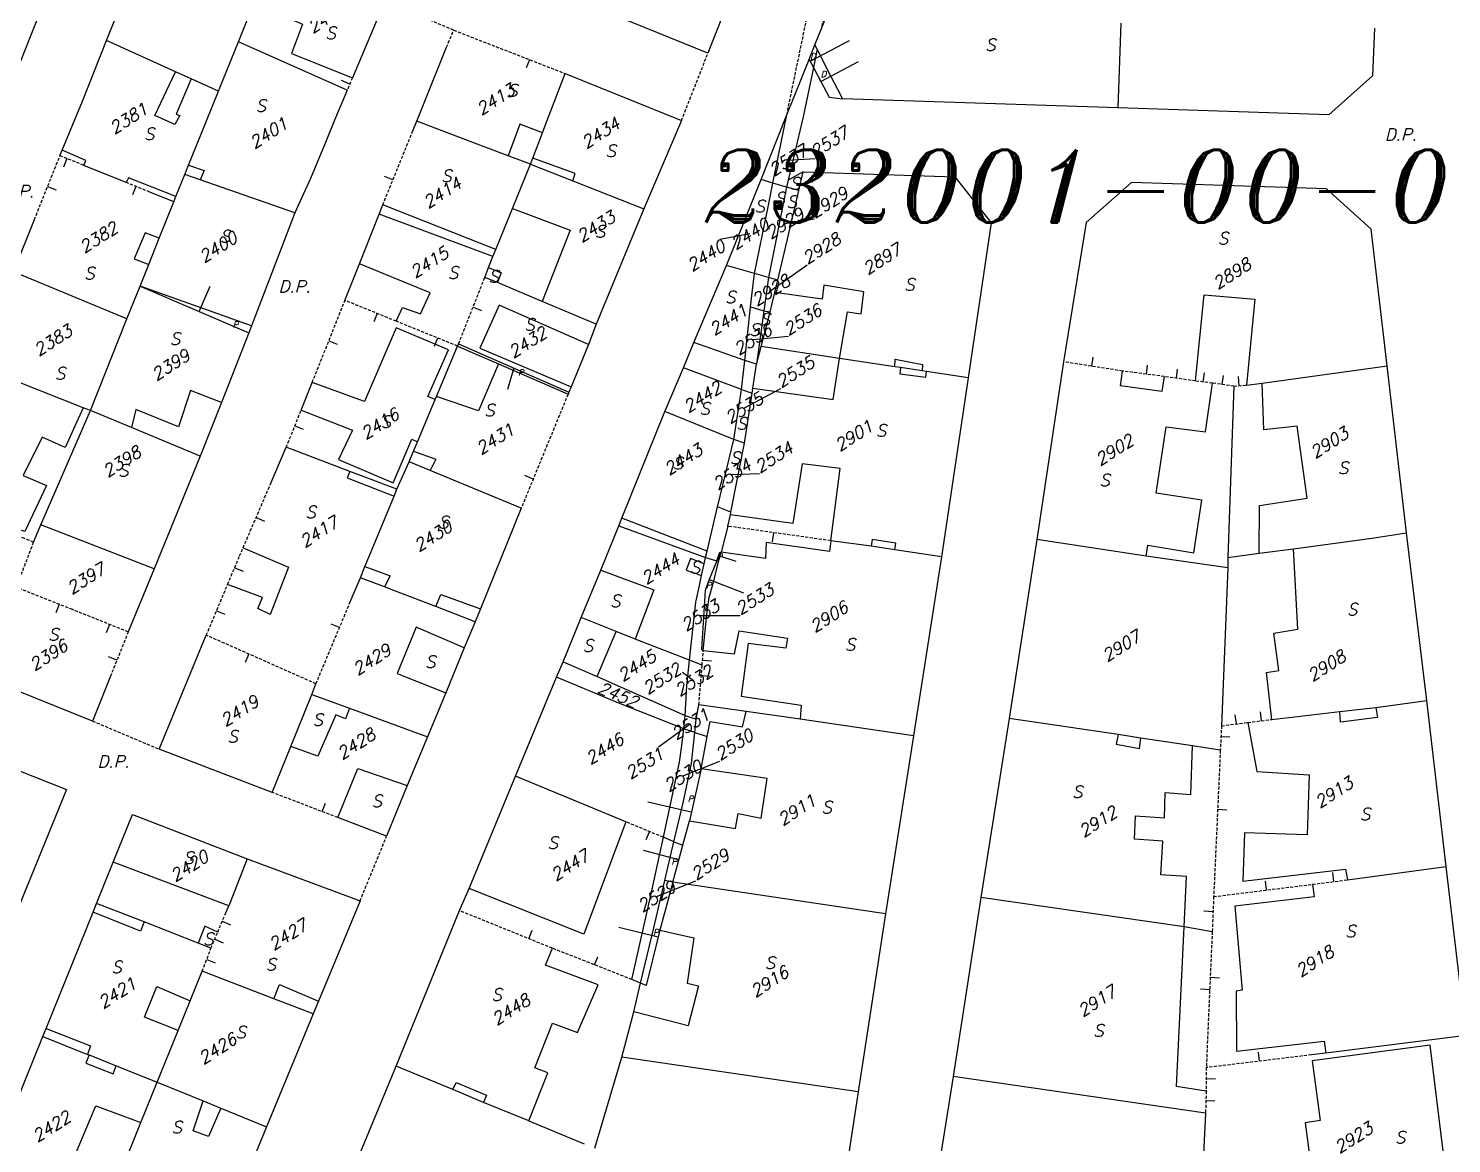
# Model space of a CAD drawing. Extents: x -334462 to -332769, y -29481 to -26664.
# Drawn here: x -333286.2 to -333168.6, y -28254.1 to -28162 of the extents above; entities that cross this region are included whole.
import ezdxf
from ezdxf.enums import TextEntityAlignment as Align

# ---------------------------------------------------------------- set-up
doc = ezdxf.new("R2010")
doc.units = 0
doc.header["$MEASUREMENT"] = 0
doc.linetypes.add('HIDDEN', pattern=[0.375, 0.25, -0.125])
for name, color, linetype in [('17', 7, 'CONTINUOUS'), ('18', 7, 'CONTINUOUS'), ('20', 7, 'CONTINUOUS'), ('DP$DIVIDING$LINE', 7, 'CONTINUOUS'), ('ENC$$ST$$A$$TEXT', 7, 'CONTINUOUS'), ('ENCRO$$AREA$TEXT', 7, 'CONTINUOUS'), ('ENCROACHED$WALL', 7, 'CONTINUOUS'), ('MAP$SHEET$BOUND$', 7, 'CONTINUOUS'), ('OUTER$FRAME', 7, 'CONTINUOUS'), ('PARCEL$BOUNDARY', 7, 'CONTINUOUS'), ('PARCEL$NUMBER', 7, 'CONTINUOUS'), ('STRUC$$FOOTPRINT', 7, 'CONTINUOUS')]:
    doc.layers.add(name, color=color, linetype=linetype)
doc.styles.add('ITALICT', font='ITALICT', dxfattribs={"height": 0.2})

msp = doc.modelspace()

# ---------------------------------------------------------------- linework, layer by layer
at = {"layer": '17', "color": 1, "linetype": 'Continuous'}
for p, q in [((-333249.45, -28185), (-333248.75, -28185.28)), ((-333283.64, -28209.56), (-333283.92, -28210.26)), ((-333260.49, -28211.48), (-333261.18, -28211.19)), ((-333267.99, -28213.66), (-333268.29, -28214.35)), ((-333230.48, -28214.17), (-333229.74, -28214.23)), ((-333230.58, -28215.43), (-333229.88, -28215.48)), ((-333234.87, -28228.33), (-333235.16, -28229.03)), ((-333270.8, -28237.23), (-333270.11, -28237.52))]:
    msp.add_line(p, q, dxfattribs=at)
at = {"layer": '17', "color": 5, "linetype": 'Continuous'}
for p, q in [((-333244.47, -28199.2), (-333245.16, -28198.91)), ((-333188.57, -28241.4), (-333189.32, -28241.36))]:
    msp.add_line(p, q, dxfattribs=at)
at = {"layer": '18', "color": 1, "linetype": 'Continuous'}
for p, q in [((-333244.78, -28164.55), (-333245.05, -28165.23)), ((-333259.64, -28166.57), (-333260.33, -28166.28)), ((-333283.02, -28172.72), (-333283.3, -28173.42)), ((-333256.07, -28174.49), (-333256.77, -28174.21)), ((-333284.61, -28175.03), (-333283.91, -28175.31)), ((-333277.31, -28175.03), (-333277.59, -28175.72)), ((-333257.38, -28185.52), (-333257.66, -28186.21)), ((-333261.37, -28187.78), (-333260.67, -28188.06)), ((-333252.38, -28187.55), (-333252.66, -28188.24)), ((-333198.3, -28189.88), (-333198.19, -28189.14)), ((-333193.8, -28190.54), (-333193.7, -28189.79)), ((-333191.32, -28190.87), (-333191.22, -28190.13)), ((-333189.1, -28191.18), (-333189, -28190.44)), ((-333187.54, -28191.39), (-333187.44, -28190.65)), ((-333186.12, -28191.49), (-333186.18, -28190.74)), ((-333264.18, -28194.81), (-333263.48, -28195.09)), ((-333267.38, -28202.39), (-333266.69, -28202.69)), ((-333224.62, -28203.63), (-333224.73, -28204.38)), ((-333269.15, -28206.53), (-333268.45, -28206.81)), ((-333270.64, -28210.09), (-333269.95, -28210.38)), ((-333186.36, -28219.43), (-333186.45, -28218.69)), ((-333184.29, -28219.18), (-333184.38, -28218.43)), ((-333187.64, -28220.47), (-333186.89, -28220.51)), ((-333261.91, -28226.69), (-333261.65, -28225.99)), ((-333187.91, -28226.49), (-333187.16, -28226.53)), ((-333178.3, -28232.47), (-333178.39, -28231.73)), ((-333183.86, -28233.16), (-333183.95, -28232.42)), ((-333188.29, -28234.96), (-333189.04, -28234.92)), ((-333270.18, -28235.75), (-333269.49, -28236.04)), ((-333244.84, -28237.19), (-333244.56, -28236.49)), ((-333271.46, -28238.91), (-333270.76, -28239.17)), ((-333239.4, -28239.36), (-333239.13, -28238.69)), ((-333188.52, -28240.38), (-333187.77, -28240.41)), ((-333184.44, -28247.31), (-333184.53, -28246.56)), ((-333188.85, -28248.75), (-333188.1, -28248.76)), ((-333188.88, -28250.56), (-333188.13, -28250.58))]:
    msp.add_line(p, q, dxfattribs=at)
at = {"layer": '18', "color": 2, "linetype": 'Continuous'}
for p, q in [((-333279.5, -28211.21), (-333279.78, -28211.91)), ((-333278.88, -28214.18), (-333279.58, -28213.9))]:
    msp.add_line(p, q, dxfattribs=at)
at = {"layer": 'DP$DIVIDING$LINE', "color": 30, "linetype": 'HIDDEN'}
for p, q in [((-333251.05, -28162.11), (-333256.73, -28159.72)), ((-333232.22, -28169.58), (-333230.04, -28164.01)), ((-333280.9, -28219.2), (-333275.4, -28221.52)), ((-333258.79, -28234.07), (-333256.59, -28228.72))]:
    msp.add_line(p, q, dxfattribs=at)
at = {"layer": 'DP$DIVIDING$LINE', "color": 2, "linetype": 'HIDDEN'}
msp.add_lwpolyline([(-333223.52, -28169.12), (-333219.14, -28147.96), (-333218.9, -28146.81), (-333218.72, -28146.17), (-333218.49, -28145.47), (-333218.05, -28144.53), (-333213.92, -28135.87), (-333213.64, -28135.21), (-333213.41, -28134.38), (-333207.15, -28109.45), (-333206.54, -28106.82), (-333204.62, -28106.82), (-333207.28, -28116.17), (-333212.76, -28135.92), (-333216.66, -28144.46), (-333217.21, -28145.92), (-333217.58, -28147.2), (-333217.93, -28148.65), (-333220.66, -28161.98)], dxfattribs=at)
at = {"layer": 'ENC$$ST$$A$$TEXT', "color": 1, "linetype": 'Continuous'}
for p, q in [((-333221.59, -28164.68), (-333218.34, -28162.95)), ((-333220.71, -28166.35), (-333217.6, -28164.7)), ((-333272.07, -28185.37), (-333271.17, -28183.27)), ((-333246.09, -28190.02), (-333246.6, -28191.81)), ((-333229.16, -28205.52), (-333227.74, -28205.98)), ((-333229.92, -28207.51), (-333227.1, -28208.62))]:
    msp.add_line(p, q, dxfattribs=at)
at = {"layer": 'ENCRO$$AREA$TEXT', "color": 5, "linetype": 'Continuous'}
for p, q in [((-333231.41, -28226.73), (-333235.01, -28225.91)), ((-333232.45, -28230.68), (-333235.35, -28229.9)), ((-333234.15, -28237.06), (-333237.4, -28236.25))]:
    msp.add_line(p, q, dxfattribs=at)
at = {"layer": 'ENCROACHED$WALL', "color": 5, "linetype": 'Continuous'}
for p, q in [((-333231.13, -28220.14), (-333230.09, -28220.47)), ((-333230.6, -28223.16), (-333231.57, -28227.44)), ((-333232.85, -28229.18), (-333232.12, -28229.46))]:
    msp.add_line(p, q, dxfattribs=at)
msp.add_lwpolyline([(-333234.01, -28236.47), (-333235.15, -28241.05), (-333235.62, -28240.85)], dxfattribs=at)
at = {"layer": 'OUTER$FRAME', "color": 2, "linetype": 'Continuous'}
for p, q in [((-333223.42, -28172.86), (-333221.18, -28172.71)), ((-333223.69, -28178.08), (-333221.22, -28177.7)), ((-333226.58, -28178.95), (-333229.02, -28179.4)), ((-333224.84, -28183.61), (-333221.83, -28181.5)), ((-333226.33, -28187.67), (-333223.39, -28187.39)), ((-333227.06, -28193.34), (-333224.01, -28191.71)), ((-333228.07, -28198.82), (-333225.77, -28198.75)), ((-333230.68, -28210.48), (-333227.36, -28210.48)), ((-333231.22, -28215.87), (-333232.15, -28215.19)), ((-333231.5, -28219.46), (-333234.11, -28221.36)), ((-333232.11, -28223.74), (-333229.05, -28222.51)), ((-333234.29, -28233.69), (-333231.04, -28232.4))]:
    msp.add_line(p, q, dxfattribs=at)
at = {"layer": 'PARCEL$BOUNDARY', "color": 7, "linetype": 'Continuous'}
for p, q in [((-333279.73, -28162.97), (-333275.44, -28152.22)), ((-333220.66, -28161.98), (-333217.79, -28154.77)), ((-333268.82, -28163.08), (-333266.01, -28156)), ((-333284.69, -28159.22), (-333287.86, -28167.24)), ((-333256.73, -28159.72), (-333259.42, -28166.05)), ((-333230.04, -28164.01), (-333239.48, -28160.17)), ((-333228.51, -28160.11), (-333230.04, -28164.01)), ((-333221.19, -28163.31), (-333220.66, -28161.98)), ((-333195.91, -28161.52), (-333196.16, -28168.52)), ((-333274.05, -28165.54), (-333279.73, -28162.97)), ((-333221.67, -28164.52), (-333221.19, -28163.31)), ((-333221, -28163.68), (-333221.32, -28165.19)), ((-333221, -28163.68), (-333221.19, -28163.31)), ((-333223.52, -28169.12), (-333221.67, -28164.52)), ((-333272.74, -28166.13), (-333274.05, -28165.54)), ((-333270.48, -28167.15), (-333272.74, -28166.13)), ((-333241.84, -28165.69), (-333232.22, -28169.58)), ((-333196.16, -28168.52), (-333218.91, -28167.78)), ((-333254.44, -28170.47), (-333254.1, -28169.64)), ((-333232.22, -28169.58), (-333235.34, -28176.88)), ((-333225.63, -28174.46), (-333223.52, -28169.12)), ((-333224.66, -28174.74), (-333223.52, -28169.12)), ((-333244.51, -28172.68), (-333243.72, -28170.59)), ((-333283.59, -28172.49), (-333283.4, -28172.03)), ((-333244.71, -28173.19), (-333246.54, -28172.5)), ((-333246.2, -28176.85), (-333244.71, -28173.19)), ((-333244.71, -28173.19), (-333244.51, -28172.68)), ((-333244.71, -28173.19), (-333241.2, -28174.57)), ((-333278.12, -28174.7), (-333281.62, -28173.28)), ((-333274.01, -28175.86), (-333273.26, -28174.04)), ((-333273.26, -28174.04), (-333272.95, -28173.26)), ((-333272.01, -28174.47), (-333273.26, -28174.04)), ((-333222.17, -28173.83), (-333223.41, -28174.51)), ((-333222.53, -28175.37), (-333222.17, -28173.83)), ((-333274.18, -28176.29), (-333276.16, -28175.49)), ((-333264.17, -28177.2), (-333272.01, -28174.47)), ((-333241.2, -28174.57), (-333235.34, -28176.88)), ((-333228.51, -28181.55), (-333225.63, -28174.46)), ((-333223.53, -28175.08), (-333225.04, -28182.54)), ((-333223.41, -28174.51), (-333223.53, -28175.08)), ((-333275.38, -28179.29), (-333274.18, -28176.29)), ((-333274.18, -28176.29), (-333274.01, -28175.86)), ((-333257.22, -28177.32), (-333256.91, -28176.55)), ((-333287.43, -28182.09), (-333285.7, -28177.76)), ((-333264.17, -28177.2), (-333267.77, -28186.55)), ((-333258.84, -28181.41), (-333257.22, -28177.32)), ((-333247.8, -28180.81), (-333257.22, -28177.32)), ((-333247.57, -28180.23), (-333246.2, -28176.85)), ((-333235.34, -28176.88), (-333239.27, -28186.41)), ((-333276.25, -28181.47), (-333275.38, -28179.29)), ((-333247.8, -28180.81), (-333247.57, -28180.23)), ((-333260.03, -28184.44), (-333258.84, -28181.41)), ((-333248.16, -28181.72), (-333247.8, -28180.81)), ((-333278.07, -28185.96), (-333287.43, -28182.09)), ((-333276.97, -28183.26), (-333276.25, -28181.47)), ((-333248.48, -28182.55), (-333248.16, -28181.72)), ((-333247.44, -28182.97), (-333248.48, -28182.55)), ((-333231.2, -28187.93), (-333228.51, -28181.55)), ((-333226.2, -28182.21), (-333228.51, -28181.55)), ((-333226.51, -28184.97), (-333226.2, -28182.21)), ((-333225.04, -28182.54), (-333226.2, -28182.21)), ((-333225.04, -28182.54), (-333225.42, -28185.3)), ((-333224.27, -28182.76), (-333225.04, -28182.54)), ((-333278.07, -28185.96), (-333276.97, -28183.26)), ((-333267.77, -28186.55), (-333276.97, -28183.26)), ((-333243.74, -28184.53), (-333247.44, -28182.97)), ((-333224.88, -28185.39), (-333224.5, -28183.79)), ((-333224.5, -28183.79), (-333224.27, -28182.76)), ((-333239.27, -28186.41), (-333243.74, -28184.53)), ((-333226.98, -28189.42), (-333226.51, -28184.97)), ((-333281.06, -28193.55), (-333278.07, -28185.96)), ((-333225.42, -28185.3), (-333226.02, -28189.71)), ((-333225.64, -28188.26), (-333224.88, -28185.39)), ((-333267.99, -28187.12), (-333270.25, -28192.87)), ((-333267.77, -28186.55), (-333267.99, -28187.12)), ((-333239.27, -28186.41), (-333239.91, -28188.08)), ((-333252.47, -28192.38), (-333250.72, -28188.22)), ((-333250.72, -28188.22), (-333250.64, -28188.02)), ((-333250.72, -28188.22), (-333247.35, -28189.69)), ((-333239.91, -28188.08), (-333241.35, -28191.58)), ((-333232.05, -28190), (-333231.2, -28187.93)), ((-333226.98, -28189.42), (-333231.2, -28187.93)), ((-333226.02, -28189.71), (-333225.64, -28188.26)), ((-333219.17, -28189.23), (-333225.64, -28188.26)), ((-333247.35, -28189.69), (-333241.6, -28192.2)), ((-333227.27, -28191.81), (-333226.98, -28189.42)), ((-333226.02, -28189.71), (-333226.98, -28189.42)), ((-333214.59, -28189.92), (-333219.17, -28189.23)), ((-333200.64, -28189.52), (-333202.86, -28204.2)), ((-333281.66, -28193.31), (-333290.49, -28189.82)), ((-333233.59, -28193.62), (-333232.05, -28190)), ((-333226.33, -28191.7), (-333226.02, -28189.71)), ((-333214.11, -28189.99), (-333214.59, -28189.92)), ((-333212.33, -28190.26), (-333214.11, -28189.99)), ((-333211.96, -28190.31), (-333212.33, -28190.26)), ((-333208.53, -28190.83), (-333211.96, -28190.31)), ((-333208.53, -28190.83), (-333210.74, -28205.63)), ((-333184.23, -28191.27), (-333173.89, -28189.85)), ((-333172.29, -28203.64), (-333173.89, -28189.85)), ((-333263.66, -28193.51), (-333262.74, -28191.22)), ((-333241.53, -28192.02), (-333241.6, -28192.2)), ((-333241.35, -28191.58), (-333241.53, -28192.02)), ((-333227.89, -28195.93), (-333227.27, -28191.81)), ((-333226.39, -28192.1), (-333226.33, -28191.7)), ((-333186.57, -28191.53), (-333187.07, -28205.68)), ((-333185.54, -28191.45), (-333184.23, -28191.27)), ((-333270.25, -28192.87), (-333272, -28197.32)), ((-333254.04, -28196.12), (-333252.58, -28192.64)), ((-333252.58, -28192.64), (-333252.47, -28192.38)), ((-333227, -28196.25), (-333226.39, -28192.1)), ((-333285.16, -28202.98), (-333281.06, -28193.55)), ((-333281.06, -28193.55), (-333281.66, -28193.31)), ((-333277.68, -28194.95), (-333281.06, -28193.55)), ((-333237.15, -28202.43), (-333233.59, -28193.62)), ((-333272, -28197.32), (-333277.68, -28194.95)), ((-333266.21, -28199.68), (-333264.88, -28196.58)), ((-333259.63, -28198.57), (-333264.88, -28196.58)), ((-333254.37, -28196.89), (-333254.04, -28196.12)), ((-333228.14, -28201.93), (-333227, -28196.25)), ((-333227, -28196.25), (-333227.89, -28195.93)), ((-333272, -28197.32), (-333275.8, -28206.62)), ((-333255.74, -28200.04), (-333254.74, -28197.78)), ((-333254.74, -28197.78), (-333254.37, -28196.89)), ((-333252.99, -28198.5), (-333254.74, -28197.78)), ((-333255.74, -28200.04), (-333259.63, -28198.57)), ((-333245.47, -28201.62), (-333252.99, -28198.5)), ((-333255.98, -28200.62), (-333255.74, -28200.04)), ((-333245.47, -28201.62), (-333248.83, -28209.92)), ((-333237.39, -28203.06), (-333237.15, -28202.43)), ((-333230.11, -28205.17), (-333229.24, -28201.51)), ((-333228.39, -28203.1), (-333228.18, -28202.16)), ((-333228.18, -28202.16), (-333228.14, -28201.93)), ((-333285.77, -28204.43), (-333285.16, -28202.98)), ((-333275.8, -28206.62), (-333285.16, -28202.98)), ((-333238.9, -28206.72), (-333237.39, -28203.06)), ((-333237.39, -28203.06), (-333230.24, -28205.7)), ((-333228.39, -28203.1), (-333228.94, -28205.24)), ((-333170.62, -28217.5), (-333172.29, -28203.64)), ((-333216.55, -28204.76), (-333219.89, -28204.3)), ((-333214.59, -28205.04), (-333216.55, -28204.76)), ((-333202.86, -28204.2), (-333205.14, -28218.99)), ((-333193.83, -28205.58), (-333202.86, -28204.2)), ((-333184.48, -28205.33), (-333181.65, -28204.96)), ((-333230.34, -28206.22), (-333230.24, -28205.7)), ((-333230.24, -28205.7), (-333230.11, -28205.17)), ((-333230.24, -28205.7), (-333229.3, -28205.96)), ((-333229.3, -28205.96), (-333229.15, -28206.01)), ((-333229.15, -28206.01), (-333228.94, -28205.24)), ((-333210.74, -28205.63), (-333214.59, -28205.04)), ((-333210.74, -28205.63), (-333213.05, -28220.41)), ((-333187.07, -28206.55), (-333193.83, -28205.58)), ((-333187.07, -28205.68), (-333184.48, -28205.33)), ((-333187.07, -28205.68), (-333187.07, -28206.55)), ((-333275.8, -28206.62), (-333277.94, -28211.83)), ((-333258.76, -28207.36), (-333258.38, -28206.44)), ((-333240.51, -28210.64), (-333238.9, -28206.72)), ((-333230.57, -28207.17), (-333230.34, -28206.22)), ((-333187.07, -28206.55), (-333187.59, -28219.59)), ((-333259.59, -28209.34), (-333258.76, -28207.36)), ((-333256.76, -28208.12), (-333258.76, -28207.36)), ((-333249.26, -28210.99), (-333252.53, -28209.74)), ((-333248.83, -28209.92), (-333249.26, -28210.99)), ((-333242.01, -28214.31), (-333240.51, -28210.64)), ((-333237.63, -28211.79), (-333240.51, -28210.64)), ((-333249.26, -28210.99), (-333250.17, -28213.16)), ((-333236.06, -28212.43), (-333237.63, -28211.79)), ((-333250.17, -28213.16), (-333251.7, -28216.86)), ((-333231.57, -28214.17), (-333236.06, -28212.43)), ((-333242.55, -28215.57), (-333242.01, -28214.31)), ((-333242.01, -28214.31), (-333239.19, -28215.53)), ((-333230.52, -28214.59), (-333231.57, -28214.17)), ((-333280.9, -28219.2), (-333290.13, -28215.5)), ((-333279.41, -28215.49), (-333280.9, -28219.2)), ((-333245.93, -28223.76), (-333242.55, -28215.57)), ((-333239.19, -28215.53), (-333231.93, -28218.75)), ((-333262.78, -28217), (-333262.43, -28216.12)), ((-333264.51, -28221.31), (-333262.78, -28217)), ((-333262.78, -28217), (-333259.65, -28218.15)), ((-333251.7, -28216.86), (-333253.22, -28220.51)), ((-333231.01, -28219.05), (-333230.78, -28217.86)), ((-333226.88, -28218.42), (-333230.78, -28217.86)), ((-333174.85, -28218.07), (-333170.62, -28217.5)), ((-333169.03, -28231.23), (-333170.62, -28217.5)), ((-333259.65, -28218.15), (-333253.22, -28220.51)), ((-333232.02, -28219.84), (-333231.93, -28218.75)), ((-333231.93, -28218.75), (-333231.01, -28219.05)), ((-333231.13, -28220.14), (-333231.01, -28219.05)), ((-333222.42, -28219.06), (-333226.88, -28218.42)), ((-333213.05, -28220.41), (-333222.42, -28219.06)), ((-333205.14, -28218.99), (-333207.49, -28233.79)), ((-333196.14, -28220.31), (-333205.14, -28218.99)), ((-333183.44, -28219.07), (-333177.8, -28218.41)), ((-333177.8, -28218.41), (-333174.85, -28218.07)), ((-333231.13, -28220.14), (-333232.02, -28219.84)), ((-333266.04, -28225.1), (-333264.51, -28221.31)), ((-333253.22, -28220.51), (-333254.88, -28224.54)), ((-333213.05, -28220.41), (-333215.35, -28235.12)), ((-333194.26, -28220.62), (-333196.14, -28220.31)), ((-333189.99, -28221.25), (-333194.26, -28220.62)), ((-333187.69, -28221.62), (-333189.99, -28221.25)), ((-333266.04, -28225.1), (-333275.4, -28221.52)), ((-333249.76, -28233.03), (-333245.93, -28223.76)), ((-333236.81, -28227.53), (-333245.93, -28223.76)), ((-333254.88, -28224.54), (-333256.59, -28228.72)), ((-333256.59, -28228.72), (-333260.62, -28227.18)), ((-333232.85, -28229.18), (-333233.72, -28228.81)), ((-333233.59, -28232.39), (-333232.85, -28229.18)), ((-333280.56, -28234.27), (-333279.18, -28230.85)), ((-333268.11, -28230.58), (-333258.79, -28234.07)), ((-333177.19, -28232.33), (-333169.03, -28231.23)), ((-333167.37, -28245.18), (-333169.03, -28231.23)), ((-333250.56, -28234.87), (-333249.76, -28233.03)), ((-333232.95, -28232.51), (-333233.59, -28232.39)), ((-333215.35, -28235.12), (-333232.95, -28232.51)), ((-333280.85, -28235), (-333280.56, -28234.27)), ((-333276.64, -28235.8), (-333280.56, -28234.27)), ((-333258.79, -28234.07), (-333262.22, -28242.34)), ((-333207.49, -28233.79), (-333209.78, -28248.57)), ((-333190.69, -28236.21), (-333207.49, -28233.79)), ((-333284.73, -28244.62), (-333280.85, -28235)), ((-333269.86, -28235), (-333269.62, -28234.47)), ((-333255.81, -28247.73), (-333250.56, -28234.87)), ((-333215.35, -28235.12), (-333217.61, -28249.85)), ((-333272.17, -28237.55), (-333276.64, -28235.8)), ((-333188.36, -28236.61), (-333190.69, -28236.21)), ((-333271.11, -28237.97), (-333272.17, -28237.55)), ((-333272.82, -28242.31), (-333271.83, -28239.88)), ((-333265.92, -28242.16), (-333271.83, -28239.88)), ((-333235.62, -28240.85), (-333236.32, -28240.57)), ((-333236.16, -28243.22), (-333235.62, -28240.85)), ((-333273.82, -28244.77), (-333272.82, -28242.31)), ((-333262.67, -28243.41), (-333265.92, -28242.16)), ((-333262.22, -28242.34), (-333262.67, -28243.41)), ((-333262.67, -28243.41), (-333266.52, -28252.73)), ((-333237.15, -28246.99), (-333236.16, -28243.22)), ((-333285.01, -28245.28), (-333284.73, -28244.62)), ((-333275.54, -28249.03), (-333273.82, -28244.77)), ((-333285.01, -28245.28), (-333281.3, -28246.75)), ((-333167.37, -28245.18), (-333178.98, -28246.64)), ((-333281.3, -28246.75), (-333281.18, -28246.79)), ((-333281.18, -28246.79), (-333278.93, -28247.69)), ((-333239.38, -28254.5), (-333237.15, -28246.99)), ((-333217.61, -28249.85), (-333237.15, -28246.99)), ((-333178.98, -28246.64), (-333180.16, -28246.79)), ((-333278.93, -28247.69), (-333275.54, -28249.03)), ((-333261.96, -28262.57), (-333255.81, -28247.73)), ((-333251.13, -28249.66), (-333255.81, -28247.73)), ((-333276.9, -28252.39), (-333275.54, -28249.03)), ((-333275.54, -28249.03), (-333271.75, -28250.58)), ((-333248.59, -28250.71), (-333251.13, -28249.66)), ((-333209.78, -28248.57), (-333212.11, -28263.27)), ((-333188.91, -28251.61), (-333209.78, -28248.57)), ((-333271.75, -28250.58), (-333270.3, -28251.18)), ((-333244.84, -28252.25), (-333248.59, -28250.71)), ((-333217.61, -28249.85), (-333219.93, -28264.69)), ((-333270.3, -28251.18), (-333266.52, -28252.73)), ((-333188.91, -28251.61), (-333189.41, -28261.99)), ((-333279.12, -28257.87), (-333276.9, -28252.39)), ((-333266.52, -28252.73), (-333270.12, -28261.58)), ((-333244.84, -28252.25), (-333240.26, -28254.13))]:
    msp.add_line(p, q, dxfattribs=at)
at = {"layer": 'PARCEL$BOUNDARY', "color": 2, "linetype": 'HIDDEN'}
for p, q in [((-333251.64, -28163.52), (-333251.05, -28162.11)), ((-333251.05, -28162.11), (-333241.84, -28165.69)), ((-333259.42, -28166.05), (-333259.85, -28167.08)), ((-333256.91, -28176.55), (-333254.44, -28170.47)), ((-333285.7, -28177.76), (-333283.59, -28172.49)), ((-333281.62, -28173.28), (-333283.59, -28172.49)), ((-333276.16, -28175.49), (-333278.12, -28174.7)), ((-333250.64, -28188.02), (-333248.48, -28182.55)), ((-333262.74, -28191.22), (-333260.03, -28184.44)), ((-333255.8, -28186.16), (-333260.03, -28184.44)), ((-333250.72, -28188.22), (-333255.8, -28186.16)), ((-333195.77, -28190.28), (-333200.64, -28189.52)), ((-333192.33, -28190.73), (-333195.77, -28190.28)), ((-333189.74, -28191.1), (-333192.33, -28190.73)), ((-333188.34, -28191.28), (-333189.74, -28191.1)), ((-333186.57, -28191.53), (-333188.34, -28191.28)), ((-333186.57, -28191.53), (-333185.54, -28191.45)), ((-333241.6, -28192.2), (-333245.47, -28201.62)), ((-333264.88, -28196.58), (-333263.66, -28193.51)), ((-333268.45, -28204.88), (-333266.21, -28199.68)), ((-333219.89, -28204.3), (-333228.39, -28203.1)), ((-333287.19, -28208.15), (-333285.77, -28204.43)), ((-333282.56, -28209.99), (-333287.19, -28208.15)), ((-333271.49, -28212.11), (-333269.73, -28207.91)), ((-333262.43, -28216.12), (-333259.59, -28209.34)), ((-333277.94, -28211.83), (-333282.56, -28209.99)), ((-333277.94, -28211.83), (-333279.41, -28215.49)), ((-333262.43, -28216.12), (-333271.49, -28212.11)), ((-333230.78, -28217.86), (-333230.52, -28214.59)), ((-333185.42, -28219.32), (-333183.44, -28219.07)), ((-333187.59, -28219.59), (-333187.69, -28221.62)), ((-333187.59, -28219.59), (-333185.42, -28219.32)), ((-333187.69, -28221.62), (-333188.24, -28233.71)), ((-333260.62, -28227.18), (-333266.04, -28225.1)), ((-333233.72, -28228.81), (-333236.81, -28227.53)), ((-333188.24, -28233.71), (-333180.06, -28232.69)), ((-333180.06, -28232.69), (-333177.19, -28232.33)), ((-333188.24, -28233.71), (-333188.36, -28236.61)), ((-333242.89, -28237.98), (-333250.56, -28234.87)), ((-333271.11, -28237.97), (-333270.55, -28236.64)), ((-333188.36, -28236.61), (-333188.85, -28247.84)), ((-333271.83, -28239.88), (-333271.11, -28237.97)), ((-333236.32, -28240.57), (-333242.89, -28237.98)), ((-333180.16, -28246.79), (-333188.85, -28247.84)), ((-333188.85, -28247.84), (-333188.86, -28249.79)), ((-333188.86, -28249.79), (-333188.91, -28251.61))]:
    msp.add_line(p, q, dxfattribs=at)
at = {"layer": 'PARCEL$BOUNDARY', "color": 7, "linetype": 'Continuous'}
for points in [[(-333174.96, -28161.94), (-333175.11, -28165.87), (-333178.72, -28169.12), (-333196.16, -28168.52)], [(-333283.4, -28172.03), (-333281.72, -28167.99), (-333279.73, -28162.97)], [(-333270.48, -28167.15), (-333270.09, -28166.2), (-333268.82, -28163.08)], [(-333259.85, -28167.08), (-333267.48, -28163.68), (-333268.82, -28163.08)], [(-333254.1, -28169.64), (-333253.38, -28167.83), (-333251.64, -28163.52)], [(-333218.91, -28167.78), (-333219, -28167.6), (-333219.87, -28165.9), (-333221, -28163.68)], [(-333243.72, -28170.59), (-333243.43, -28169.86), (-333241.84, -28165.69)], [(-333221.32, -28165.19), (-333222.17, -28169.27), (-333223.41, -28174.51)], [(-333272.95, -28173.26), (-333271.94, -28170.76), (-333270.48, -28167.15)], [(-333259.85, -28167.08), (-333260.13, -28167.74), (-333260.89, -28169.56), (-333261.59, -28171.26), (-333262.89, -28174.36), (-333264.17, -28177.2)], [(-333246.54, -28172.5), (-333248.22, -28171.86), (-333248.53, -28171.74), (-333254.1, -28169.64)], [(-333222.17, -28173.83), (-333209.64, -28174.24), (-333206.63, -28178.03), (-333208.53, -28190.83)], [(-333226.2, -28182.21), (-333225.06, -28176.71), (-333224.66, -28174.74)], [(-333224.27, -28182.76), (-333222.95, -28177.14), (-333222.53, -28175.37)], [(-333173.89, -28189.85), (-333175.21, -28178.55), (-333178.92, -28175.22), (-333195.03, -28174.69), (-333198.77, -28178.01), (-333200.64, -28189.52)], [(-333227.89, -28195.93), (-333230.22, -28195), (-333233.59, -28193.62)], [(-333229.24, -28201.51), (-333229.22, -28201.42), (-333227.89, -28195.93)], [(-333258.38, -28206.44), (-333258.06, -28205.67), (-333255.98, -28200.62)], [(-333181.65, -28204.96), (-333175.16, -28204.1), (-333172.29, -28203.64)], [(-333230.42, -28213.36), (-333230.12, -28210.39), (-333229.92, -28208.99), (-333229.63, -28207.93), (-333229.56, -28207.65), (-333229.15, -28206.01)], [(-333231.57, -28214.17), (-333231.03, -28209.37), (-333230.74, -28208), (-333230.57, -28207.17)], [(-333252.53, -28209.74), (-333255.85, -28208.47), (-333256.76, -28208.12)], [(-333275.4, -28221.52), (-333272.41, -28214.32), (-333271.49, -28212.11)], [(-333231.93, -28218.75), (-333231.78, -28216.3), (-333231.57, -28214.17)], [(-333232.02, -28219.84), (-333237.41, -28217.72), (-333242.55, -28215.57)], [(-333233.72, -28228.81), (-333232.39, -28222.61), (-333232.19, -28221.23), (-333232.02, -28219.84)], [(-333232.85, -28229.18), (-333232.07, -28225.96), (-333231.38, -28222.71), (-333231.13, -28220.14)], [(-333287.14, -28223.24), (-333283.04, -28224.86), (-333287.49, -28235.75)], [(-333279.18, -28230.85), (-333277.59, -28226.92), (-333268.11, -28230.58)], [(-333236.32, -28240.57), (-333234.79, -28233.73), (-333233.72, -28228.81)], [(-333268.11, -28230.58), (-333269.57, -28234.34), (-333269.62, -28234.47)], [(-333235.62, -28240.85), (-333234.51, -28236.3), (-333233.59, -28232.39)], [(-333288.78, -28254.58), (-333288.75, -28254.51), (-333285.01, -28245.28)]]:
    msp.add_lwpolyline(points, dxfattribs=at)
at = {"layer": 'PARCEL$BOUNDARY', "color": 2, "linetype": 'HIDDEN'}
for points in [[(-333285.77, -28204.43), (-333286.51, -28204.13), (-333288.85, -28203.19)], [(-333269.73, -28207.91), (-333268.74, -28205.56), (-333268.45, -28204.88)], [(-333230.52, -28214.59), (-333230.42, -28213.39), (-333230.42, -28213.36)], [(-333270.55, -28236.64), (-333269.89, -28235.06), (-333269.86, -28235)]]:
    msp.add_lwpolyline(points, dxfattribs=at)
at = {"layer": 'STRUC$$FOOTPRINT', "color": 1, "linetype": 'Continuous'}
for p, q in [((-333221.67, -28164.52), (-333221.32, -28165.19)), ((-333224.66, -28174.74), (-333225.63, -28174.46)), ((-333223.53, -28175.08), (-333224.66, -28174.74)), ((-333222.53, -28175.37), (-333223.53, -28175.08)), ((-333247.57, -28180.23), (-333256.91, -28176.55)), ((-333276.97, -28183.26), (-333267.99, -28187.12)), ((-333226.51, -28184.97), (-333225.42, -28185.3)), ((-333225.42, -28185.3), (-333224.88, -28185.39)), ((-333250.64, -28188.02), (-333241.53, -28192.02)), ((-333227.27, -28191.81), (-333232.05, -28190)), ((-333227.27, -28191.81), (-333226.39, -28192.1)), ((-333230.11, -28205.17), (-333237.15, -28202.43)), ((-333228.14, -28201.93), (-333229.24, -28201.51)), ((-333239.19, -28215.53), (-333237.63, -28211.79)), ((-333230.6, -28223.16), (-333230.09, -28220.47)), ((-333232.12, -28229.46), (-333231.57, -28227.44)), ((-333232.95, -28232.51), (-333232.12, -28229.46)), ((-333269.62, -28234.47), (-333279.18, -28230.85)), ((-333232.95, -28232.51), (-333234.01, -28236.47))]:
    msp.add_line(p, q, dxfattribs=at)
for points in [[(-333263.84, -28156.87), (-333265.41, -28160.81), (-333263.54, -28161.61), (-333264.46, -28164.04), (-333259.42, -28166.05)], [(-333272.74, -28166.13), (-333273.99, -28169.04), (-333273.67, -28169.17), (-333274.08, -28169.9), (-333275.74, -28169.17), (-333274.05, -28165.54)], [(-333221.32, -28165.19), (-333220.71, -28166.35), (-333220.02, -28167.64), (-333218.91, -28167.78)], [(-333243.72, -28170.59), (-333245.58, -28169.89), (-333246.54, -28172.5)], [(-333281.62, -28173.28), (-333281.45, -28172.87), (-333283.4, -28172.03)], [(-333241.2, -28174.57), (-333241, -28173.95), (-333244.51, -28172.68)], [(-333274.01, -28175.86), (-333277.93, -28174.3), (-333278.12, -28174.7)], [(-333272.95, -28173.26), (-333271.66, -28173.72), (-333272.01, -28174.47)], [(-333246.2, -28176.85), (-333241.41, -28178.64), (-333243.74, -28184.53)], [(-333275.38, -28179.29), (-333276.55, -28178.85), (-333277.45, -28181.01), (-333276.25, -28181.47)], [(-333255.8, -28186.16), (-333255.29, -28185.03), (-333253.78, -28185.56), (-333253, -28183.82), (-333258.84, -28181.41)], [(-333248.16, -28181.72), (-333247.12, -28182.15), (-333247.44, -28182.97)], [(-333219.17, -28189.23), (-333218.51, -28185.39), (-333217.38, -28185.56), (-333217.16, -28183.74), (-333220.46, -28183.17), (-333220.59, -28184.35), (-333224.5, -28183.79)], [(-333239.91, -28188.08), (-333247.29, -28184.84), (-333248.88, -28188.4), (-333241.35, -28191.58)], [(-333189.74, -28191.1), (-333189.02, -28183.98), (-333184.84, -28184.35), (-333185.54, -28191.45)], [(-333252.58, -28192.64), (-333253.18, -28192.39), (-333251.47, -28188.52), (-333255.79, -28186.72), (-333258.43, -28192.8), (-333262.74, -28191.22)], [(-333247.35, -28189.69), (-333249.01, -28193.57), (-333252.47, -28192.38)], [(-333226.33, -28191.7), (-333219.68, -28192.64), (-333219.17, -28189.23)], [(-333214.59, -28189.92), (-333214.56, -28189.3), (-333212.3, -28189.73), (-333212.33, -28190.26)], [(-333214.11, -28189.99), (-333214.17, -28190.52), (-333212.04, -28190.78), (-333211.96, -28190.31)], [(-333192.33, -28190.73), (-333192.53, -28191.98), (-333195.93, -28191.51), (-333195.77, -28190.28)], [(-333270.25, -28192.87), (-333272.8, -28191.9), (-333273.78, -28194.89), (-333277.33, -28193.46), (-333277.68, -28194.95)], [(-333193.83, -28205.58), (-333193.67, -28204.68), (-333189.89, -28205.29), (-333189.23, -28200.95), (-333192.98, -28200.37), (-333192.16, -28194.89), (-333188.91, -28195.31), (-333188.34, -28191.28)], [(-333184.48, -28205.33), (-333184.44, -28201.38), (-333180.51, -28200.79), (-333181.34, -28194.83), (-333184.08, -28195.13), (-333184.23, -28191.27)], [(-333281.66, -28193.31), (-333283.15, -28196.6), (-333285.06, -28195.75), (-333286.64, -28198.91), (-333284.69, -28199.73), (-333286.48, -28203.53), (-333290.19, -28202.38), (-333290.29, -28202.61)], [(-333263.66, -28193.51), (-333259.41, -28195.16), (-333260.56, -28197.58), (-333256.05, -28199.52), (-333254.5, -28195.92), (-333254.04, -28196.12)], [(-333254.37, -28196.89), (-333252.53, -28197.55), (-333252.99, -28198.5)], [(-333259.63, -28198.57), (-333259.85, -28199.11), (-333255.98, -28200.62)], [(-333219.89, -28204.3), (-333219.11, -28198.33), (-333222.24, -28197.94), (-333223.02, -28202.89), (-333228.18, -28202.16)], [(-333268.45, -28204.88), (-333264.7, -28206.48), (-333266.21, -28210.39), (-333267.22, -28209.9), (-333266.86, -28209), (-333269.73, -28207.91)], [(-333219.89, -28204.3), (-333219.98, -28205.19), (-333225.23, -28204.45), (-333225.28, -28205.76), (-333228.94, -28205.24)], [(-333214.59, -28205.04), (-333214.51, -28204.5), (-333216.47, -28204.2), (-333216.55, -28204.76)], [(-333183.44, -28219.07), (-333183.88, -28215.18), (-333182.85, -28215.02), (-333183.26, -28211.95), (-333181.28, -28211.6), (-333181.65, -28204.96)], [(-333230.34, -28206.22), (-333231.48, -28205.76), (-333231.83, -28206.72), (-333230.57, -28207.17)], [(-333229.3, -28205.96), (-333229.92, -28207.51), (-333230.27, -28208.41), (-333230.57, -28213.27), (-333230.42, -28213.36)], [(-333229.3, -28205.96), (-333229.06, -28205.24), (-333228.94, -28205.24)], [(-333258.38, -28206.44), (-333256.31, -28207.21), (-333256.76, -28208.12)], [(-333238.9, -28206.72), (-333234.52, -28208.37), (-333236.06, -28212.43)], [(-333252.53, -28209.74), (-333252.1, -28208.74), (-333248.83, -28209.92)], [(-333250.17, -28213.16), (-333254.16, -28211.44), (-333255.73, -28215.28), (-333251.7, -28216.86)], [(-333230.42, -28213.36), (-333227.84, -28213.66), (-333227.45, -28211.75), (-333223.46, -28212.36), (-333223.59, -28213.19), (-333226.71, -28212.79), (-333227.28, -28217.14), (-333222.33, -28217.88), (-333222.42, -28219.06)], [(-333259.65, -28218.15), (-333259.99, -28219.03), (-333260.8, -28218.7), (-333262.28, -28222.11), (-333264.51, -28221.31)], [(-333230.09, -28220.47), (-333229.86, -28219.25), (-333227.17, -28219.68), (-333226.88, -28218.42)], [(-333174.85, -28218.07), (-333174.7, -28218.91), (-333177.77, -28219.29), (-333177.8, -28218.41)], [(-333185.42, -28219.32), (-333184.68, -28223.36), (-333180.34, -28223.65), (-333180.5, -28228.6), (-333185.7, -28228.43), (-333185.84, -28232.43), (-333177.34, -28231.45), (-333177.19, -28232.33)], [(-333196.14, -28220.31), (-333196.29, -28221.12), (-333194.38, -28221.46), (-333194.26, -28220.62)], [(-333190.69, -28236.21), (-333190.49, -28232.04), (-333192.61, -28231.91), (-333192.43, -28229.13), (-333194.78, -28228.95), (-333194.71, -28227.03), (-333192.31, -28227.19), (-333192.25, -28225.1), (-333190.14, -28225.26), (-333189.99, -28221.25)], [(-333260.62, -28227.18), (-333258.97, -28223.12), (-333254.88, -28224.54)], [(-333231.57, -28227.44), (-333227.75, -28228.09), (-333227.54, -28226.83), (-333225.63, -28227.22), (-333225.15, -28223.96), (-333230.6, -28223.16)], [(-333236.81, -28227.53), (-333240.3, -28236.82), (-333249.76, -28233.03)], [(-333180.06, -28232.69), (-333179.93, -28233.73), (-333186.49, -28234.51), (-333185.89, -28241.45), (-333186.38, -28241.53), (-333186.35, -28246.49), (-333179.1, -28245.65), (-333178.98, -28246.64)], [(-333276.64, -28235.8), (-333276.94, -28236.56), (-333280.85, -28235)], [(-333270.55, -28236.64), (-333271.62, -28236.15), (-333272.17, -28237.55)], [(-333234.01, -28236.47), (-333231.21, -28237.12), (-333231.74, -28240.86), (-333230.81, -28241.09), (-333231.66, -28244.39), (-333236.16, -28243.22)], [(-333188.86, -28249.79), (-333191.3, -28249.39), (-333190.69, -28236.21)], [(-333244.84, -28252.25), (-333243.28, -28248.28), (-333244.34, -28247.87), (-333242.89, -28244.16), (-333240.81, -28244.94), (-333239.12, -28240.99), (-333243.47, -28239.38), (-333242.89, -28237.98)], [(-333273.82, -28244.77), (-333276.61, -28243.68), (-333275.58, -28241.15), (-333272.82, -28242.31)], [(-333265.92, -28242.16), (-333265.45, -28240.98), (-333262.22, -28242.34)], [(-333284.73, -28244.62), (-333281.05, -28246.04), (-333281.3, -28246.75)], [(-333168.7, -28259.45), (-333170.36, -28245.98), (-333180.1, -28247.29), (-333179.44, -28252.21), (-333180.68, -28252.4), (-333180.22, -28255.93), (-333178.98, -28255.8), (-333178.42, -28260.67)], [(-333281.18, -28246.79), (-333281.45, -28247.47), (-333279.19, -28248.35), (-333278.93, -28247.69)], [(-333251.13, -28249.66), (-333250.84, -28249.07), (-333248.33, -28250.11), (-333248.59, -28250.71)], [(-333270.3, -28251.18), (-333271.32, -28253.52), (-333272.59, -28253.06), (-333271.75, -28250.58)], [(-333282.43, -28265.79), (-333286.18, -28264.23), (-333280.63, -28251), (-333276.9, -28252.39)]]:
    msp.add_lwpolyline(points, dxfattribs=at)

# ---------------------------------------------------------------- texts
at = {"layer": '20', "color": 2, "linetype": 'Continuous', "style": 'ITALICT'}
for s, p in [('2537', (-333221.18, -28172.71)), ('2929', (-333221.22, -28177.7)), ('2928', (-333221.83, -28181.5)), ('2536', (-333223.39, -28187.39)), ('2535', (-333224.01, -28191.71)), ('2534', (-333225.77, -28198.75)), ('2533', (-333227.36, -28210.48)), ('2530', (-333229.05, -28222.51)), ('2529', (-333231.04, -28232.4))]:
    msp.add_text(s, height=1, rotation=32.6819, dxfattribs=at).set_placement(p)
for s, p in [('2440', (-333229.02, -28179.4)), ('2531', (-333234.11, -28221.36))]:
    msp.add_text(s, height=1, rotation=32.6819, dxfattribs=at).set_placement(p, align=Align.TOP_RIGHT)
msp.add_text('2532', height=1, rotation=32.6819, dxfattribs=at).set_placement((-333232.14, -28215.19), align=Align.RIGHT)
at = {"layer": 'DP$DIVIDING$LINE', "color": 2, "linetype": 'Continuous', "style": 'ITALICT'}
for p in [(-333172.78, -28170.74), (-333287.04, -28175.42), (-333264.2, -28183.29), (-333279.17, -28222.55)]:
    msp.add_text('D.P.', height=1, dxfattribs=at).set_placement(p, align=Align.MIDDLE)
at = {"layer": 'ENC$$ST$$A$$TEXT', "color": 1, "linetype": 'Continuous', "style": 'ITALICT'}
for s, p in [('D', (-333221.37, -28164.27)), ('D', (-333220.48, -28165.74)), ('P', (-333269.08, -28186.44)), ('P', (-333245.5, -28190.4)), ('P', (-333229.09, -28205.62)), ('P', (-333229.97, -28207.97))]:
    msp.add_text(s, height=0.5, dxfattribs=at).set_placement(p, align=Align.MIDDLE)
at = {"layer": 'ENCRO$$AREA$TEXT', "color": 5, "linetype": 'Continuous', "style": 'ITALICT'}
for p in [(-333231.48, -28225.62), (-333232.83, -28230.81), (-333234.34, -28236.66)]:
    msp.add_text('P', height=0.5, dxfattribs=at).set_placement(p, align=Align.MIDDLE)
at = {"layer": 'MAP$SHEET$BOUND$', "color": 6, "linetype": 'Continuous', "style": 'ITALICT'}
msp.add_text('232001-00-018-0', height=6, dxfattribs=at).set_placement((-333188, -28175), align=Align.MIDDLE)
at = {"layer": 'PARCEL$NUMBER', "color": 7, "linetype": 'Continuous', "style": 'ITALICT'}
for s, p in [('2402', (-333261.54, -28161.07)), ('2413', (-333247.6, -28167.84)), ('2381', (-333277.93, -28169.41)), ('2401', (-333266.35, -28170.61)), ('2434', (-333238.92, -28170.6)), ('2414', (-333252.01, -28175.55)), ('2433', (-333239.3, -28178.35)), ('2382', (-333280.41, -28179.24)), ('2400', (-333270.52, -28180.04)), ('2415', (-333253.08, -28181.31)), ('2897', (-333215.67, -28181.03)), ('2898', (-333186.75, -28182.24)), ('2383', (-333284.18, -28187.75)), ('2399', (-333274.45, -28189.77)), ('2416', (-333257.15, -28194.64)), ('2901', (-333217.99, -28195.62)), ('2431', (-333247.63, -28195.89)), ('2902', (-333196.46, -28196.8)), ('2903', (-333178.7, -28196.21)), ('2398', (-333278.49, -28197.77)), ('2443', (-333232.09, -28197.59)), ('2417', (-333262.2, -28203.57)), ('2430', (-333252.77, -28203.91)), ('2397', (-333281.45, -28207.43)), ('2906', (-333220.04, -28210.59)), ('2907', (-333195.89, -28213.01)), ('2396', (-333284.54, -28213.76)), ('2429', (-333257.83, -28214.12)), ('2908', (-333178.92, -28214.64)), ('2419', (-333268.75, -28218.36)), ('2428', (-333259.12, -28221.09)), ('2446', (-333238.58, -28221.5)), ('2913', (-333178.32, -28225.11)), ('2911', (-333222.7, -28226.55)), ('2912', (-333197.82, -28227.52)), ('2447', (-333241.46, -28231.12)), ('2427', (-333264.76, -28236.86)), ('2918', (-333179.9, -28239.05)), ('2916', (-333224.96, -28240.74)), ('2421', (-333278.87, -28241.67)), ('2917', (-333197.91, -28242.35)), ('2448', (-333246.33, -28243.05)), ('2426', (-333270.57, -28246.27)), ('2422', (-333284.3, -28252.71)), ('2923', (-333176.69, -28253.64))]:
    msp.add_text(s, height=1, rotation=32.6819, dxfattribs=at).set_placement(p, align=Align.MIDDLE)
at = {"layer": 'PARCEL$NUMBER', "color": 2, "linetype": 'Continuous', "style": 'ITALICT'}
for s, p in [('2537', (-333223.42, -28172.86)), ('2440', (-333226.58, -28178.95)), ('2929', (-333223.69, -28178.07)), ('2928', (-333224.84, -28183.61)), ('2536', (-333226.33, -28187.67)), ('2535', (-333227.06, -28193.34)), ('2534', (-333228.07, -28198.82)), ('2533', (-333230.68, -28210.48)), ('2532', (-333231.22, -28215.87)), ('2531', (-333231.5, -28219.46)), ('2530', (-333232.11, -28223.74)), ('2529', (-333234.29, -28233.69))]:
    msp.add_text(s, height=1, rotation=32.6819, dxfattribs=at).set_placement(p, align=Align.MIDDLE)
at = {"layer": 'PARCEL$NUMBER', "color": 1, "linetype": 'Continuous', "style": 'ITALICT'}
for s, rotation, p in [('2441', 32.6819, (-333228.35, -28186.04)), ('2432', 32.6819, (-333244.95, -28187.91)), ('2442', 32.6819, (-333230.5, -28192.43)), ('2444', 32.6819, (-333233.97, -28206.61)), ('2445', 32.6819, (-333235.92, -28214.64)), ('2452', 336.9939, (-333237.47, -28217.02)), ('2420', 32.6819, (-333272.91, -28231.19))]:
    msp.add_text(s, height=1, rotation=rotation, dxfattribs=at).set_placement(p, align=Align.MIDDLE)
at = {"layer": 'STRUC$$FOOTPRINT', "color": 1, "linetype": 'Continuous', "style": 'ITALICT'}
for p in [(-333261.21, -28162.34), (-333206.69, -28163.32), (-333246.2, -28167.09), (-333266.99, -28168.36), (-333276.21, -28170.68), (-333238.07, -28172.09), (-333251.65, -28174.15), (-333222.86, -28174.79), (-333224.11, -28176.01), (-333225.76, -28176.66), (-333223.11, -28176.29), (-333269.95, -28179.15), (-333238.95, -28178.74), (-333187.46, -28179.31), (-333281.15, -28182.2), (-333251.1, -28182.15), (-333247.74, -28182.46), (-333213.39, -28183.13), (-333228.19, -28184.17), (-333244.78, -28186.44), (-333225.32, -28186), (-333274.08, -28187.61), (-333226.19, -28186.87), (-333283.58, -28190.47), (-333248.09, -28193.52), (-333230.31, -28193.38), (-333256.66, -28194.47), (-333227.26, -28194.62), (-333215.73, -28195.2), (-333232.53, -28197.9), (-333227.79, -28197.46), (-333177.54, -28198.28), (-333278.35, -28198.49), (-333197.25, -28199.29), (-333262.87, -28201.93), (-333251.9, -28202.78), (-333231.09, -28206.5), (-333237.69, -28209.28), (-333176.79, -28209.97), (-333284.13, -28212.05), (-333239.95, -28212.97), (-333218.29, -28212.88), (-333252.98, -28214.3), (-333262.28, -28219.1), (-333269.32, -28220.47), (-333199.51, -28225.05), (-333257.4, -28225.81), (-333220.22, -28226.33), (-333175.73, -28226.89), (-333242.86, -28229.26), (-333272.97, -28230.51), (-333271.32, -28237.21), (-333176.94, -28236.57), (-333278.91, -28239.53), (-333266.16, -28239.32), (-333224.91, -28239.18), (-333247.5, -28241.81), (-333268.65, -28244.92), (-333197.76, -28244.78), (-333273.93, -28252.77), (-333172.83, -28253.61)]:
    msp.add_text('S', height=1, dxfattribs=at).set_placement(p, align=Align.MIDDLE)

doc.saveas('drawing.dxf')
